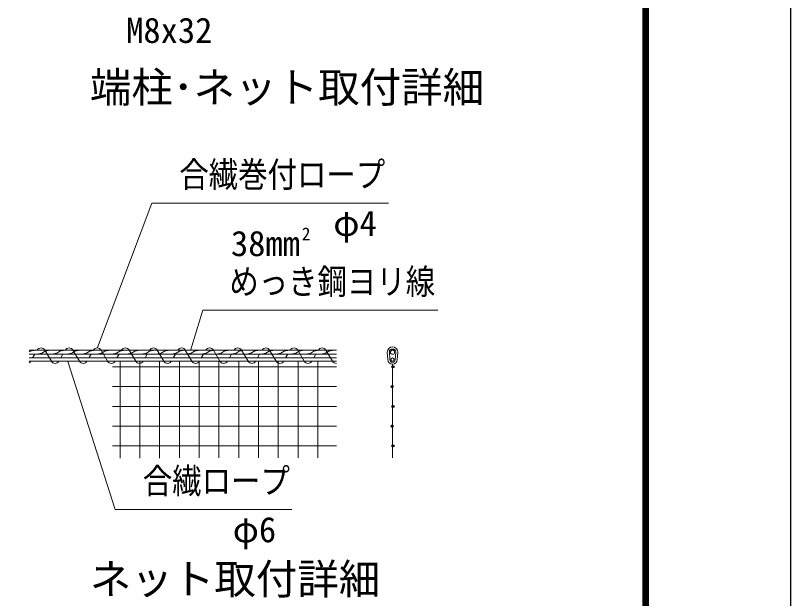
# Model space of a CAD drawing. Units: millimetres, scale not verified. Extents: x -12599 to 12601, y -8909 to 8911.
# Drawn here: x 8192 to 12601, y -2451 to 865 of the extents above; entities that cross this region are included whole.
import ezdxf
from ezdxf.enums import TextEntityAlignment as Align

# ---------------------------------------------------------------- set-up
doc = ezdxf.new("R2010")
doc.units = ezdxf.units.MM
doc.header["$LTSCALE"] = 30
for name, color, linetype, lineweight in [('0-2_D-STR3', 3, 'Continuous', 13), ('0-7_D-STR-TXT', 7, 'Continuous', 13), ('0-8_D-TTL-TXT', 7, 'Continuous', 13), ('0-9_D-STR2', 7, 'Continuous', 13), ('0-C_D-TTL', 7, 'Continuous', 25)]:
    doc.layers.add(name, color=color, linetype=linetype, lineweight=lineweight)
doc.styles.add('ＭＳ ゴシック', font='')
doc.styles.get('ＭＳ ゴシック').set_extended_font_data('MS Gothic')

msp = doc.modelspace()

# ---------------------------------------------------------------- linework, layer by layer
at = {"layer": '0-2_D-STR3'}
for p, q in [((8268.77, -1037.95), (10018.77, -1037.95)), ((10309.79, -1092.38), (10306.79, -1050.38)), ((10321.76, -1091.52), (10318.76, -1049.52)), ((10351.79, -1091.52), (10354.79, -1049.52)), ((10363.76, -1092.38), (10366.76, -1050.38)), ((8268.77, -1061.95), (10018.77, -1061.95)), ((10018.77, -1082.95), (8268.77, -1082.95)), ((10018.77, -1100.95), (8268.77, -1100.95))]:
    msp.add_line(p, q, dxfattribs=at)
at = {"layer": '0-2_D-STR3', "color": 4}
for p, q in [((8358.39, -1037.95), (8395.7, -1100.95)), ((8518.3, -1037.95), (8555.6, -1100.95)), ((8678.2, -1037.95), (8715.51, -1100.95)), ((8838.11, -1037.95), (8875.41, -1100.95)), ((8998.01, -1037.95), (9035.32, -1100.95)), ((9157.91, -1037.95), (9195.22, -1100.95)), ((9317.82, -1037.95), (9355.12, -1100.95)), ((9477.72, -1037.95), (9515.03, -1100.95)), ((9637.63, -1037.95), (9674.93, -1100.95)), ((9797.53, -1037.95), (9834.84, -1100.95)), ((9957.43, -1037.95), (9994.74, -1100.95)), ((8301.54, -1061.95), (8289.1, -1082.95)), ((8461.44, -1061.95), (8449, -1082.95)), ((8621.34, -1061.95), (8608.91, -1082.95)), ((8781.25, -1061.95), (8768.81, -1082.95)), ((8941.15, -1061.95), (8928.72, -1082.95)), ((9101.06, -1061.95), (9088.62, -1082.95)), ((9260.96, -1061.95), (9248.52, -1082.95)), ((9420.86, -1061.95), (9408.43, -1082.95)), ((9580.77, -1061.95), (9568.33, -1082.95)), ((9740.67, -1061.95), (9728.24, -1082.95)), ((9900.58, -1061.95), (9888.14, -1082.95))]:
    msp.add_line(p, q, dxfattribs=at)
at = {"layer": '0-2_D-STR3'}
for points in [[(8304.77, -1037.95), (8274.76, -1044.89), (8268.77, -1048.35)], [(8389.76, -1037.95), (8359.75, -1044.89), (8341.35, -1055.52), (8313.74, -1061.95)], [(8474.76, -1037.95), (8444.75, -1044.89), (8426.34, -1055.52), (8398.73, -1061.95)], [(8559.75, -1037.95), (8529.74, -1044.89), (8511.34, -1055.52), (8483.72, -1061.95)], [(8644.74, -1037.95), (8614.73, -1044.89), (8596.33, -1055.52), (8568.72, -1061.95)], [(8729.73, -1037.95), (8699.72, -1044.89), (8681.32, -1055.52), (8653.71, -1061.95)], [(8814.72, -1037.95), (8784.71, -1044.89), (8766.31, -1055.52), (8738.7, -1061.95)], [(8899.71, -1037.95), (8869.7, -1044.89), (8851.3, -1055.52), (8823.69, -1061.95)], [(8984.71, -1037.95), (8954.7, -1044.89), (8936.29, -1055.52), (8908.68, -1061.95)], [(9069.7, -1037.95), (9039.69, -1044.89), (9021.29, -1055.52), (8993.68, -1061.95)], [(9154.69, -1037.95), (9124.68, -1044.89), (9106.28, -1055.52), (9078.67, -1061.95)], [(9239.68, -1037.95), (9209.67, -1044.89), (9191.27, -1055.52), (9163.66, -1061.95)], [(9324.67, -1037.95), (9294.66, -1044.89), (9276.26, -1055.52), (9248.65, -1061.95)], [(9409.66, -1037.95), (9379.66, -1044.89), (9361.25, -1055.52), (9333.64, -1061.95)], [(9494.66, -1037.95), (9464.65, -1044.89), (9446.24, -1055.52), (9418.63, -1061.95)], [(9579.65, -1037.95), (9549.64, -1044.89), (9531.24, -1055.52), (9503.63, -1061.95)], [(9664.64, -1037.95), (9634.63, -1044.89), (9616.23, -1055.52), (9588.62, -1061.95)], [(9749.63, -1037.95), (9719.62, -1044.89), (9701.22, -1055.52), (9673.61, -1061.95)], [(9834.62, -1037.95), (9804.61, -1044.89), (9786.21, -1055.52), (9758.6, -1061.95)], [(9919.62, -1037.95), (9889.61, -1044.89), (9871.2, -1055.52), (9843.59, -1061.95)], [(10004.61, -1037.95), (9974.6, -1044.89), (9956.19, -1055.52), (9928.58, -1061.95)]]:
    msp.add_lwpolyline(points, dxfattribs=at)
for centre, radius in [((10336.77, -1049.95), 12), ((10336.77, -1091.95), 9)]:
    msp.add_circle(centre, radius, dxfattribs=at)
at = {"layer": '0-2_D-STR3', "color": 4}
for centre, start, end in [((8337.07, -1049.74), 28.93798, 151.06202), ((8496.97, -1049.74), 28.93798, 151.06202), ((8656.88, -1049.74), 28.93798, 151.06202), ((8816.78, -1049.74), 28.93798, 151.06202), ((8976.69, -1049.74), 28.93798, 151.06202), ((9136.59, -1049.74), 28.93798, 151.06202), ((9296.5, -1049.74), 28.93798, 151.06202), ((9456.4, -1049.74), 28.93798, 151.06202), ((9616.3, -1049.74), 28.93798, 151.06202), ((9776.21, -1049.74), 28.93798, 151.06202), ((9936.11, -1049.74), 28.93798, 151.06202), ((8257.12, -1089.16), 298.5737, 331.06202), ((8417.02, -1089.16), 208.93798, 331.06202), ((8576.93, -1089.16), 208.93798, 331.06202), ((8736.83, -1089.16), 208.93798, 331.06202), ((8896.73, -1089.16), 208.93798, 331.06202), ((9056.64, -1089.16), 208.93798, 331.06202), ((9216.54, -1089.16), 208.93798, 331.06202), ((9376.45, -1089.16), 208.93798, 331.06202), ((9536.35, -1089.16), 208.93798, 331.06202), ((9696.26, -1089.16), 208.93798, 331.06202), ((9856.16, -1089.16), 208.93798, 331.06202), ((10016.06, -1089.16), 208.93798, 276.37941)]:
    msp.add_arc(centre, 24.36, start, end, dxfattribs=at)
at = {"layer": '0-2_D-STR3'}
for centre, radius, start, end in [((10336.77, -1049.95), 30, 0, 180), ((10336.77, -1049.95), 30, 0, 180), ((10336.77, -1049.95), 18, 0, 180), ((10336.77, -1091.95), 27, 180, 0), ((10336.77, -1091.95), 15, 180, 0)]:
    msp.add_arc(centre, radius, start, end, dxfattribs=at)
at = {"layer": '0-7_D-STR-TXT'}
for points in [[(10313.05, -202.44), (8967.13, -202.44), (8657.58, -1023.51)], [(10593.79, -809.98), (9257.77, -809.98), (9187.93, -1040.84)], [(9764.2, -1945.43), (8759.4, -1945.43), (8490.02, -1102.86)]]:
    msp.add_lwpolyline(points, dxfattribs=at)
at = {"layer": '0-9_D-STR2'}
for p, q in [((8786.53, -1652.45), (8786.53, -1100.95)), ((8899.03, -1652.22), (8899.03, -1100.95)), ((9011.53, -1651.99), (9011.53, -1100.95)), ((9124.03, -1651.76), (9124.03, -1100.95)), ((9236.53, -1651.54), (9236.53, -1100.95)), ((9349.03, -1651.31), (9349.03, -1100.95)), ((9461.53, -1651.08), (9461.53, -1100.95)), ((9574.03, -1650.85), (9574.03, -1100.95)), ((9686.53, -1650.62), (9686.53, -1100.95)), ((9799.03, -1650.4), (9799.03, -1100.95)), ((9911.53, -1650.17), (9911.53, -1100.95)), ((8743.96, -1133.19), (10018.77, -1133.19)), ((10336.77, -1118.95), (10336.77, -1649.95)), ((8743.96, -1245.69), (10018.77, -1245.69)), ((8743.96, -1358.19), (10018.77, -1358.19)), ((8743.96, -1470.69), (10018.77, -1470.69)), ((8743.96, -1583.19), (10018.77, -1583.19))]:
    msp.add_line(p, q, dxfattribs=at)
for centre in [(10336.77, -1133.19), (10341.77, -1133.19), (10331.77, -1245.69), (10336.77, -1245.69), (10336.77, -1358.19), (10341.77, -1358.19), (10331.77, -1470.69), (10336.77, -1470.69), (10336.77, -1583.19), (10341.77, -1583.19)]:
    msp.add_circle(centre, 5, dxfattribs=at)
at = {"layer": '0-C_D-TTL', "color": 2}
msp.add_lwpolyline([(-12599.04, 8910.68), (12600.96, 8910.68), (12600.96, -8909.32), (-12599.04, -8909.32)], close=True, dxfattribs=at)
at = {"layer": '0-C_D-TTL'}
for points in [[(-11789.04, 8250.68), (11790.96, 8250.68), (11790.96, -8249.32), (-11789.04, -8249.32)], [(-11781.54, 8243.18), (11783.46, 8243.18), (11783.46, -8241.82), (-11781.54, -8241.82)], [(-11774.04, 8235.68), (11775.96, 8235.68), (11775.96, -8234.32), (-11774.04, -8234.32)], [(-11766.54, 8228.18), (11768.46, 8228.18), (11768.46, -8226.82), (-11766.54, -8226.82)], [(-11759.04, 8220.68), (11760.96, 8220.68), (11760.96, -8219.32), (-11759.04, -8219.32)]]:
    msp.add_lwpolyline(points, close=True, dxfattribs=at)

# ---------------------------------------------------------------- texts
at = {"layer": '0-7_D-STR-TXT', "style": 'ＭＳ ゴシック'}
for s, height, p in [('M8x32', 144.3, (8821.1, 665.68)), ('φ4', 144.3, (9999.77, -431.66)), ('2', 72.14, (9820.62, -434.49)), ('38mm', 144.3, (9417.4, -546.78)), ('φ6', 144.3, (9427.35, -2174.65))]:
    msp.add_text(s, height=height, dxfattribs=at).set_placement(p, align=Align.BOTTOM_LEFT)
at = {"layer": '0-7_D-STR-TXT', "style": 'ＭＳ ゴシック', "width": 0.85}
for s, p in [('合繊巻付ロープ', (9123.71, -154.41)), ('めっき鋼ヨリ線', (9408.26, -763.84)), ('合繊ロープ', (8915.97, -1897.39))]:
    msp.add_text(s, height=144.3, dxfattribs=at).set_placement(p, align=Align.BOTTOM_LEFT)
at = {"layer": '0-8_D-TTL-TXT', "style": 'ＭＳ ゴシック'}
for s, p in [('端柱･ネット取付詳細', (8614.76, 318.47)), ('ネット取付詳細', (8614.51, -2478.57))]:
    msp.add_text(s, height=173.1, dxfattribs=at).set_placement(p, align=Align.BOTTOM_LEFT)

doc.saveas('drawing.dxf')
